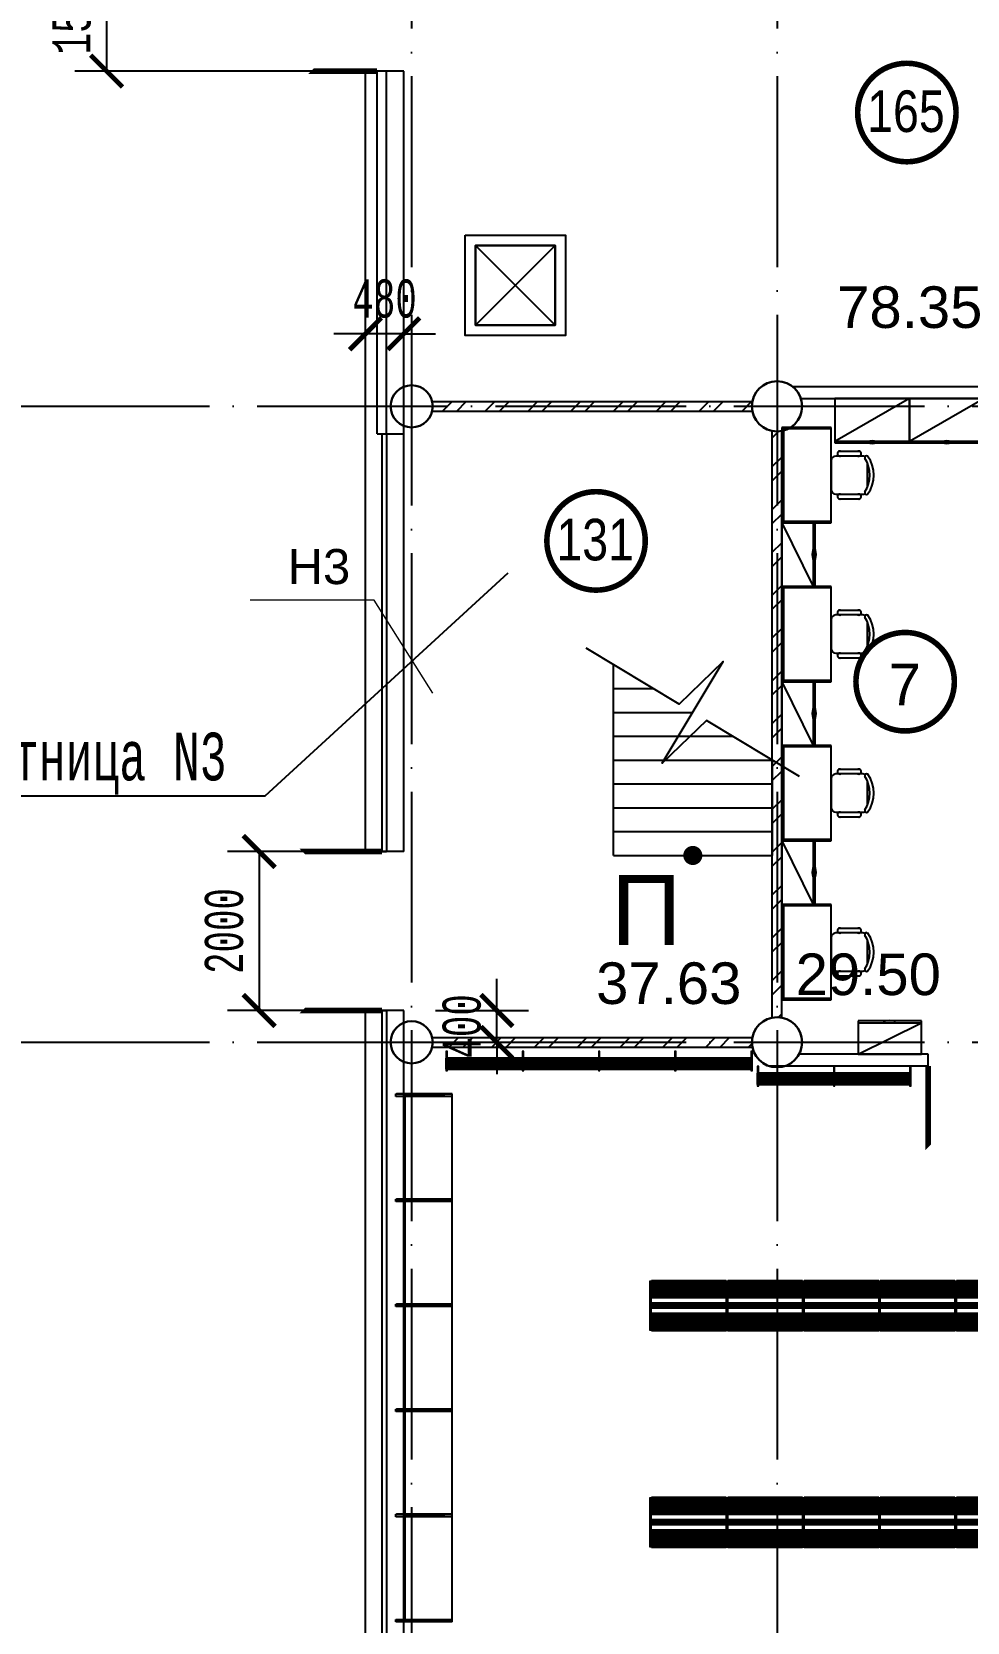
# Model space of a CAD drawing. Extents: x -4497 to 351150, y -50 to 322254.
# Drawn here: x 31987 to 43764, y 166792 to 186798 of the extents above; entities that cross this region are included whole.
import ezdxf
from ezdxf.enums import TextEntityAlignment as Align

# ---------------------------------------------------------------- set-up
doc = ezdxf.new("R2010")
doc.units = 0
doc.header["$LTSCALE"] = 100
doc.header["$PDMODE"] = 3
doc.linetypes.add('ACAD_ISO04W100', pattern=[30, 24, -3, 0, -3])
doc.layers.get('0').update_dxf_attribs({"linetype": 'CONTINUOUS'})
doc.layers.get('Defpoints').update_dxf_attribs({"linetype": 'CONTINUOUS'})
for name, color, linetype in [('axis', 40, 'CONTINUOUS'), ('brick', 12, 'CONTINUOUS'), ('COLON', 5, 'CONTINUOUS'), ('DOORS', 8, 'CONTINUOUS'), ('DRAW', 255, 'CONTINUOUS'), ('EEE', 7, 'CONTINUOUS'), ('fac', 170, 'CONTINUOUS'), ('furn', 54, 'CONTINUOUS'), ('furn2', 252, 'CONTINUOUS'), ('GKL', 5, 'CONTINUOUS'), ('Glass', 4, 'CONTINUOUS'), ('S', 2, 'CONTINUOUS'), ('SENDVICH', 2, 'CONTINUOUS'), ('TEXT', 2, 'CONTINUOUS'), ('WALL', 7, 'CONTINUOUS')]:
    doc.layers.add(name, color=color, linetype=linetype)
doc.layers.add('MONOLIT', color=7, linetype='CONTINUOUS', true_color=0x691639)
doc.layers.add('OBORUD', color=7, linetype='CONTINUOUS', true_color=0x83639d)
doc.layers.add('refr', color=150, linetype='CONTINUOUS', lineweight=15)
doc.styles.add('ARIEL-17.5', font='arial.ttf', dxfattribs={"height": 15})
doc.styles.add('GENERATED_STYLE_1', font='arial.ttf')
doc.styles.add('ST_1', font='monotxt.shx', dxfattribs={"width": 0.65, "height": 600})
doc.styles.add('ST_2', font='monotxt.shx', dxfattribs={"width": 0.65, "height": 480})
doc.dimstyles.new('STY_DIM1', dxfattribs={"dimscale": 200, "dimtxt": 2.25, "dimasz": 2, "dimexe": 2, "dimexo": 2, "dimgap": 1, "dimtad": 1, "dimdec": 0, "dimzin": 0, "dimdsep": 46, "dimtxsty": 'ST_2', "dimblk1": 'ARCHTICK', "dimblk2": 'ARCHTICK', "dimsah": 1, "dimcen": 3, "dimclrd": 174, "dimclre": 174, "dimclrt": 174, "dimadec": 0, "dimazin": 0, "dimtfac": 1, "dimtdec": 0, "dimtix": 1, "dimtmove": 2, "dimatfit": 3, "dimldrblk": 'ARCHTICK', "dimfxl": 1, "dimtolj": 1, "dimtzin": 0, "dimarcsym": 0})

# ---------------------------------------------------------------- blocks, each defined once
blk = doc.blocks.new('_ARCHTICK')
at = {"color": 0, "linetype": 'ByBlock', "const_width": 0.15}
blk.add_lwpolyline([(-0.5, -0.5), (0.5, 0.5)], dxfattribs=at)
blk = doc.blocks.new('*D496')
at = {"layer": 'Defpoints', "color": 0}
for p in [(36189, 187804), (32929, 186304), (36189, 186304)]:
    blk.add_point(p, dxfattribs=at)
at = {"layer": 'MONOLIT', "color": 174, "lineweight": -2}
for p, q in [((35789, 187804), (32529, 187804)), ((32929, 187804), (32929, 186304)), ((35789, 186304), (32529, 186304))]:
    blk.add_line(p, q, dxfattribs=at)
at = {"layer": 'MONOLIT', "color": 174, "lineweight": -2, "xscale": 400, "yscale": 400, "zscale": 400}
for p, rotation in [((32929, 187804), 90), ((32929, 186304), 270)]:
    blk.add_blockref('_ARCHTICK', p, dxfattribs=dict(at, rotation=rotation))
at = {"layer": 'MONOLIT', "color": 174, "insert": (32489, 187054), "char_height": 480, "attachment_point": 5, "rotation": 90, "style": 'ST_2'}
blk.add_mtext('\\A1;1500', dxfattribs=at)
blk = doc.blocks.new('*D498')
at = {"layer": 'Defpoints', "color": 0}
for p in [(36669, 176487), (34850, 174487), (36669, 174487)]:
    blk.add_point(p, dxfattribs=at)
at = {"layer": 'MONOLIT', "color": 174, "lineweight": -2}
for p, q in [((36269, 176487), (34450, 176487)), ((34850, 176487), (34850, 174487)), ((36269, 174487), (34450, 174487))]:
    blk.add_line(p, q, dxfattribs=at)
at = {"layer": 'MONOLIT', "color": 174, "lineweight": -2, "xscale": 400, "yscale": 400, "zscale": 400}
for p, rotation in [((34850, 176487), 90), ((34850, 174487), 270)]:
    blk.add_blockref('_ARCHTICK', p, dxfattribs=dict(at, rotation=rotation))
at = {"layer": 'MONOLIT', "color": 174, "insert": (34410, 175487), "char_height": 480, "attachment_point": 5, "rotation": 90, "style": 'ST_2'}
blk.add_mtext('\\A1;2000', dxfattribs=at)
blk = doc.blocks.new('*D499')
at = {"layer": 'Defpoints', "color": 0}
for p in [(36669, 174487), (37842, 174487), (36290, 174087)]:
    blk.add_point(p, dxfattribs=at)
at = {"layer": 'MONOLIT', "color": 174, "lineweight": -2}
for p, q in [((37842, 174487), (37842, 174887)), ((37069, 174487), (38242, 174487)), ((37842, 174087), (37842, 174487)), ((36690, 174087), (38242, 174087)), ((37842, 174087), (37842, 173687))]:
    blk.add_line(p, q, dxfattribs=at)
at = {"layer": 'MONOLIT', "color": 174, "lineweight": -2, "xscale": 400, "yscale": 400, "zscale": 400}
for p, rotation in [((37842, 174487), 270), ((37842, 174087), 90)]:
    blk.add_blockref('_ARCHTICK', p, dxfattribs=dict(at, rotation=rotation))
at = {"layer": 'MONOLIT', "color": 174, "insert": (37402, 174287), "char_height": 480, "attachment_point": 5, "rotation": 90, "style": 'ST_2'}
blk.add_mtext('\\A1;400', dxfattribs=at)
blk = doc.blocks.new('*D594')
at = {"layer": 'Defpoints', "color": 0}
for p in [(36189, 183000), (36189, 182895), (36669, 182895)]:
    blk.add_point(p, dxfattribs=at)
at = {"layer": 'MONOLIT', "color": 174, "lineweight": -2}
for p, q in [((36189, 183295), (36189, 183400)), ((36669, 183295), (36669, 183400)), ((36189, 183000), (35789, 183000)), ((36669, 183000), (36189, 183000)), ((36669, 183000), (37069, 183000))]:
    blk.add_line(p, q, dxfattribs=at)
at = {"layer": 'MONOLIT', "color": 174, "lineweight": -2, "xscale": 400, "yscale": 400, "zscale": 400}
blk.add_blockref('_ARCHTICK', (36189, 183000), dxfattribs=at)
at = {"layer": 'MONOLIT', "color": 174, "lineweight": -2, "xscale": 400, "yscale": 400, "zscale": 400, "rotation": 180}
blk.add_blockref('_ARCHTICK', (36669, 183000), dxfattribs=at)
at = {"layer": 'MONOLIT', "color": 174, "insert": (36429, 183440), "char_height": 480, "attachment_point": 5, "style": 'ST_2'}
blk.add_mtext('\\A1;480', dxfattribs=at)
blk = doc.blocks.new('Мультимедія 980х250')
at = {"layer": 'furn2', "color": 0, "lineweight": 0}
for p, q in [((250, 970), (0, 970)), ((0, 970), (0, 950)), ((20, 960), (0, 960)), ((0, 950), (250, 950)), ((20, 970), (20, 950)), ((20, 970), (160, 970)), ((20, 950), (160, 950)), ((20, 940), (160, 940)), ((20, 930), (160, 930)), ((20, 920), (160, 920)), ((20, 910), (160, 910)), ((20, 900), (160, 900)), ((20, 890), (160, 890)), ((20, 880), (160, 880)), ((20, 870), (160, 870)), ((20, 860), (160, 860)), ((20, 850), (160, 850)), ((20, 840), (160, 840)), ((20, 830), (160, 830)), ((20, 820), (160, 820)), ((20, 810), (160, 810)), ((30, 960), (30, 0)), ((40, 960), (40, 0)), ((60, 960), (60, 0)), ((70, 960), (70, 0)), ((80, 960), (80, 0)), ((90, 960), (90, 0)), ((100, 960), (100, 0)), ((110, 960), (110, 0)), ((120, 960), (120, 0)), ((130, 960), (130, 0)), ((150, 960), (150, 0)), ((230, 960), (250, 960)), ((250, 950), (250, 970)), ((20, 800), (160, 800)), ((20, 790), (160, 790)), ((20, 780), (160, 780)), ((20, 770), (160, 770)), ((20, 760), (160, 760)), ((20, 750), (160, 750)), ((20, 740), (160, 740)), ((20, 730), (160, 730)), ((20, 720), (160, 720)), ((20, 710), (160, 710)), ((20, 700), (160, 700)), ((20, 690), (160, 690)), ((20, 680), (160, 680)), ((20, 670), (160, 670)), ((20, 660), (160, 660)), ((20, 650), (160, 650)), ((20, 640), (160, 640)), ((20, 630), (160, 630)), ((20, 620), (160, 620)), ((20, 610), (160, 610)), ((20, 600), (160, 600)), ((20, 590), (160, 590)), ((20, 580), (160, 580)), ((20, 570), (160, 570)), ((20, 560), (160, 560)), ((20, 550), (160, 550)), ((20, 540), (160, 540)), ((20, 530), (160, 530)), ((20, 520), (160, 520)), ((20, 510), (160, 510)), ((20, 500), (160, 500)), ((20, 490), (160, 490)), ((20, 480), (160, 480)), ((20, 470), (160, 470)), ((20, 460), (160, 460)), ((20, 450), (160, 450)), ((20, 440), (160, 440)), ((20, 430), (160, 430)), ((20, 420), (160, 420)), ((20, 410), (160, 410)), ((20, 400), (160, 400)), ((20, 390), (160, 390)), ((20, 380), (160, 380)), ((20, 370), (160, 370)), ((20, 360), (160, 360)), ((20, 350), (160, 350)), ((20, 340), (160, 340)), ((20, 330), (160, 330)), ((20, 320), (160, 320)), ((20, 310), (160, 310)), ((20, 300), (160, 300)), ((20, 290), (160, 290)), ((20, 280), (160, 280)), ((20, 270), (160, 270)), ((20, 260), (160, 260)), ((20, 250), (160, 250)), ((20, 240), (160, 240)), ((20, 230), (160, 230)), ((20, 220), (160, 220)), ((20, 210), (160, 210)), ((250, 10), (0, 10)), ((0, 10), (0, -10)), ((0, 0), (20, 0)), ((20, 200), (160, 200)), ((20, 190), (160, 190)), ((20, 180), (160, 180)), ((20, 170), (160, 170)), ((20, 160), (160, 160)), ((20, 150), (160, 150)), ((20, 140), (160, 140)), ((20, 130), (160, 130)), ((20, 120), (160, 120)), ((20, 110), (160, 110)), ((20, 100), (160, 100)), ((20, 90), (160, 90)), ((20, 80), (160, 80)), ((20, 70), (160, 70)), ((20, 60), (160, 60)), ((20, 50), (160, 50)), ((20, 40), (160, 40)), ((20, 30), (160, 30)), ((20, 20), (160, 20)), ((20, 10), (20, -10)), ((20, 10), (160, 10)), ((230, 0), (250, 0)), ((250, -10), (250, 10)), ((0, -10), (250, -10))]:
    blk.add_line(p, q, dxfattribs=at)
at = {"layer": 'furn2', "color": 0, "lineweight": 30}
for p, q in [((20, 960), (20, 0)), ((20, 960), (160, 960)), ((50, 960), (50, 0)), ((140, 960), (140, 0)), ((160, 960), (160, 0)), ((20, 0), (160, 0))]:
    blk.add_line(p, q, dxfattribs=at)
blk = doc.blocks.new('Колумб 01 1330х610')
at = {"layer": 'furn2', "color": 7}
for p, q in [((0, -710), (0, 0)), ((0, 0), (30, 0)), ((30, 0), (30, -710)), ((1322, -710), (1322, 0)), ((1322, 0), (1352, 0)), ((1352, 0), (1352, -710)), ((15, -100), (15, -610)), ((15, -120), (1345, -120)), ((1337, -100), (1337, -610)), ((1352, -710), (1352, -10)), ((0, -710), (1352, -710))]:
    blk.add_line(p, q, dxfattribs=at)
at = {"layer": 'furn2', "color": 0, "lineweight": 0}
blk.add_line((1352, -100), (0, -100), dxfattribs=at)
at = {"layer": 'furn2', "color": 7}
blk.add_lwpolyline([(0, -100), (15, -610), (30, -100), (1322, -100), (1337, -610), (1352, -100)], dxfattribs=at)
blk = doc.blocks.new('Мультимедія 980х625')
at = {"layer": 'furn2', "color": 0, "lineweight": 0}
for p, q in [((0, 980), (625, 980)), ((0, 960), (0, 980)), ((0, 970), (20, 970)), ((0, 960), (85, 960)), ((0, 950), (85, 950)), ((0, 940), (85, 940)), ((0, 930), (85, 930)), ((0, 920), (85, 920)), ((0, 910), (85, 910)), ((0, 900), (85, 900)), ((0, 890), (85, 890)), ((0, 880), (85, 880)), ((0, 870), (85, 870)), ((0, 860), (85, 860)), ((0, 850), (85, 850)), ((0, 840), (85, 840)), ((0, 830), (85, 830)), ((0, 820), (85, 820)), ((0, 810), (85, 810)), ((5, 960), (5, 20)), ((15, 960), (15, 20)), ((35, 960), (35, 20)), ((45, 960), (45, 20)), ((55, 960), (55, 20)), ((55, 960), (140, 960)), ((55, 950), (140, 950)), ((55, 940), (140, 940)), ((55, 930), (140, 930)), ((55, 920), (140, 920)), ((55, 910), (140, 910)), ((55, 900), (140, 900)), ((55, 890), (140, 890)), ((55, 880), (140, 880)), ((55, 870), (140, 870)), ((55, 860), (140, 860)), ((55, 850), (140, 850)), ((55, 840), (140, 840)), ((55, 830), (140, 830)), ((55, 820), (140, 820)), ((55, 810), (140, 810)), ((60, 960), (60, 20)), ((65, 960), (65, 20)), ((70, 960), (70, 20)), ((75, 960), (75, 20)), ((90, 960), (90, 20)), ((100, 960), (100, 20)), ((110, 960), (110, 20)), ((110, 960), (195, 960)), ((110, 950), (195, 950)), ((110, 940), (195, 940)), ((110, 930), (195, 930)), ((110, 920), (195, 920)), ((110, 910), (195, 910)), ((110, 900), (195, 900)), ((110, 890), (195, 890)), ((110, 880), (195, 880)), ((110, 870), (195, 870)), ((110, 860), (195, 860)), ((110, 850), (195, 850)), ((110, 840), (195, 840)), ((110, 830), (195, 830)), ((110, 820), (195, 820)), ((110, 810), (195, 810)), ((115, 960), (115, 20)), ((120, 960), (120, 20)), ((125, 960), (125, 20)), ((130, 960), (130, 20)), ((145, 960), (145, 20)), ((155, 960), (155, 20)), ((165, 960), (165, 20)), ((165, 960), (212.5, 960)), ((165, 950), (212.5, 950)), ((165, 940), (212.5, 940)), ((165, 930), (212.5, 930)), ((165, 920), (212.5, 920)), ((165, 910), (212.5, 910)), ((165, 900), (212.5, 900)), ((165, 890), (212.5, 890)), ((165, 880), (212.5, 880)), ((165, 870), (212.5, 870)), ((165, 860), (212.5, 860)), ((165, 850), (212.5, 850)), ((165, 840), (212.5, 840)), ((165, 830), (212.5, 830)), ((165, 820), (212.5, 820)), ((165, 810), (212.5, 810)), ((170, 960), (170, 20)), ((175, 960), (175, 20)), ((180, 960), (180, 20)), ((185, 960), (185, 20)), ((200, 960), (200, 20)), ((210, 960), (210, 20)), ((625, 960), (412.5, 960)), ((460, 960), (412.5, 960)), ((460, 950), (412.5, 950)), ((460, 940), (412.5, 940)), ((460, 930), (412.5, 930)), ((460, 920), (412.5, 920)), ((460, 910), (412.5, 910)), ((460, 900), (412.5, 900)), ((460, 890), (412.5, 890)), ((460, 880), (412.5, 880)), ((460, 870), (412.5, 870)), ((460, 860), (412.5, 860)), ((460, 850), (412.5, 850)), ((460, 840), (412.5, 840)), ((460, 830), (412.5, 830)), ((460, 820), (412.5, 820)), ((460, 810), (412.5, 810)), ((415, 960), (415, 20)), ((425, 960), (425, 20)), ((515, 960), (430, 960)), ((515, 950), (430, 950)), ((515, 940), (430, 940)), ((515, 930), (430, 930)), ((515, 920), (430, 920)), ((515, 910), (430, 910)), ((515, 900), (430, 900)), ((515, 890), (430, 890)), ((515, 880), (430, 880)), ((515, 870), (430, 870)), ((515, 860), (430, 860)), ((515, 850), (430, 850)), ((515, 840), (430, 840)), ((515, 830), (430, 830)), ((515, 820), (430, 820)), ((515, 810), (430, 810)), ((440, 960), (440, 20)), ((445, 960), (445, 20)), ((450, 960), (450, 20)), ((455, 960), (455, 20)), ((460, 960), (460, 20)), ((470, 960), (470, 20)), ((480, 960), (480, 20)), ((570, 960), (485, 960)), ((570, 950), (485, 950)), ((570, 940), (485, 940)), ((570, 930), (485, 930)), ((570, 920), (485, 920)), ((570, 910), (485, 910)), ((570, 900), (485, 900)), ((570, 890), (485, 890)), ((570, 880), (485, 880)), ((570, 870), (485, 870)), ((570, 860), (485, 860)), ((570, 850), (485, 850)), ((570, 840), (485, 840)), ((570, 830), (485, 830)), ((570, 820), (485, 820)), ((570, 810), (485, 810)), ((495, 960), (495, 20)), ((500, 960), (500, 20)), ((505, 960), (505, 20)), ((510, 960), (510, 20)), ((515, 960), (515, 20)), ((525, 960), (525, 20)), ((535, 960), (535, 20)), ((625, 960), (540, 960)), ((625, 950), (540, 950)), ((625, 940), (540, 940)), ((625, 930), (540, 930)), ((625, 920), (540, 920)), ((625, 910), (540, 910)), ((625, 900), (540, 900)), ((625, 890), (540, 890)), ((625, 880), (540, 880)), ((625, 870), (540, 870)), ((625, 860), (540, 860)), ((625, 850), (540, 850)), ((625, 840), (540, 840)), ((625, 830), (540, 830)), ((625, 820), (540, 820)), ((625, 810), (540, 810)), ((550, 960), (550, 20)), ((555, 960), (555, 20)), ((560, 960), (560, 20)), ((565, 960), (565, 20)), ((570, 960), (570, 20)), ((580, 960), (580, 20)), ((590, 960), (590, 20)), ((605, 970), (625, 970)), ((610, 960), (610, 20)), ((620, 960), (620, 20)), ((625, 980), (625, 960)), ((0, 800), (85, 800)), ((0, 790), (85, 790)), ((0, 780), (85, 780)), ((0, 770), (85, 770)), ((0, 760), (85, 760)), ((0, 750), (85, 750)), ((0, 740), (85, 740)), ((0, 730), (85, 730)), ((0, 720), (85, 720)), ((0, 710), (85, 710)), ((0, 700), (85, 700)), ((0, 690), (85, 690)), ((0, 680), (85, 680)), ((0, 670), (85, 670)), ((0, 660), (85, 660)), ((0, 650), (85, 650)), ((0, 640), (85, 640)), ((0, 630), (85, 630)), ((0, 620), (85, 620)), ((0, 610), (85, 610)), ((55, 800), (140, 800)), ((55, 790), (140, 790)), ((55, 780), (140, 780)), ((55, 770), (140, 770)), ((55, 760), (140, 760)), ((55, 750), (140, 750)), ((55, 740), (140, 740)), ((55, 730), (140, 730)), ((55, 720), (140, 720)), ((55, 710), (140, 710)), ((55, 700), (140, 700)), ((55, 690), (140, 690)), ((55, 680), (140, 680)), ((55, 670), (140, 670)), ((55, 660), (140, 660)), ((55, 650), (140, 650)), ((55, 640), (140, 640)), ((55, 630), (140, 630)), ((55, 620), (140, 620)), ((55, 610), (140, 610)), ((110, 800), (195, 800)), ((110, 790), (195, 790)), ((110, 780), (195, 780)), ((110, 770), (195, 770)), ((110, 760), (195, 760)), ((110, 750), (195, 750)), ((110, 740), (195, 740)), ((110, 730), (195, 730)), ((110, 720), (195, 720)), ((110, 710), (195, 710)), ((110, 700), (195, 700)), ((110, 690), (195, 690)), ((110, 680), (195, 680)), ((110, 670), (195, 670)), ((110, 660), (195, 660)), ((110, 650), (195, 650)), ((110, 640), (195, 640)), ((110, 630), (195, 630)), ((110, 620), (195, 620)), ((110, 610), (195, 610)), ((165, 800), (212.5, 800)), ((165, 790), (212.5, 790)), ((165, 780), (212.5, 780)), ((165, 770), (212.5, 770)), ((165, 760), (212.5, 760)), ((165, 750), (212.5, 750)), ((165, 740), (212.5, 740)), ((165, 730), (212.5, 730)), ((165, 720), (212.5, 720)), ((165, 710), (212.5, 710)), ((165, 700), (212.5, 700)), ((165, 690), (212.5, 690)), ((165, 680), (212.5, 680)), ((165, 670), (212.5, 670)), ((165, 660), (212.5, 660)), ((165, 650), (212.5, 650)), ((165, 640), (212.5, 640)), ((165, 630), (212.5, 630)), ((165, 620), (212.5, 620)), ((165, 610), (212.5, 610)), ((460, 800), (412.5, 800)), ((460, 790), (412.5, 790)), ((460, 780), (412.5, 780)), ((460, 770), (412.5, 770)), ((460, 760), (412.5, 760)), ((460, 750), (412.5, 750)), ((460, 740), (412.5, 740)), ((460, 730), (412.5, 730)), ((460, 720), (412.5, 720)), ((460, 710), (412.5, 710)), ((460, 700), (412.5, 700)), ((460, 690), (412.5, 690)), ((460, 680), (412.5, 680)), ((460, 670), (412.5, 670)), ((460, 660), (412.5, 660)), ((460, 650), (412.5, 650)), ((460, 640), (412.5, 640)), ((460, 630), (412.5, 630)), ((460, 620), (412.5, 620)), ((460, 610), (412.5, 610)), ((515, 800), (430, 800)), ((515, 790), (430, 790)), ((515, 780), (430, 780)), ((515, 770), (430, 770)), ((515, 760), (430, 760)), ((515, 750), (430, 750)), ((515, 740), (430, 740)), ((515, 730), (430, 730)), ((515, 720), (430, 720)), ((515, 710), (430, 710)), ((515, 700), (430, 700)), ((515, 690), (430, 690)), ((515, 680), (430, 680)), ((515, 670), (430, 670)), ((515, 660), (430, 660)), ((515, 650), (430, 650)), ((515, 640), (430, 640)), ((515, 630), (430, 630)), ((515, 620), (430, 620)), ((515, 610), (430, 610)), ((570, 800), (485, 800)), ((570, 790), (485, 790)), ((570, 780), (485, 780)), ((570, 770), (485, 770)), ((570, 760), (485, 760)), ((570, 750), (485, 750)), ((570, 740), (485, 740)), ((570, 730), (485, 730)), ((570, 720), (485, 720)), ((570, 710), (485, 710)), ((570, 700), (485, 700)), ((570, 690), (485, 690)), ((570, 680), (485, 680)), ((570, 670), (485, 670)), ((570, 660), (485, 660)), ((570, 650), (485, 650)), ((570, 640), (485, 640)), ((570, 630), (485, 630)), ((570, 620), (485, 620)), ((570, 610), (485, 610)), ((625, 800), (540, 800)), ((625, 790), (540, 790)), ((625, 780), (540, 780)), ((625, 770), (540, 770)), ((625, 760), (540, 760)), ((625, 750), (540, 750)), ((625, 740), (540, 740)), ((625, 730), (540, 730)), ((625, 720), (540, 720)), ((625, 710), (540, 710)), ((625, 700), (540, 700)), ((625, 690), (540, 690)), ((625, 680), (540, 680)), ((625, 670), (540, 670)), ((625, 660), (540, 660)), ((625, 650), (540, 650)), ((625, 640), (540, 640)), ((625, 630), (540, 630)), ((625, 620), (540, 620)), ((625, 610), (540, 610)), ((0, 600), (85, 600)), ((0, 590), (85, 590)), ((0, 580), (85, 580)), ((0, 570), (85, 570)), ((0, 560), (85, 560)), ((0, 550), (85, 550)), ((0, 540), (85, 540)), ((0, 530), (85, 530)), ((0, 520), (85, 520)), ((0, 510), (85, 510)), ((0, 500), (85, 500)), ((0, 490), (85, 490)), ((0, 480), (85, 480)), ((0, 470), (85, 470)), ((0, 460), (85, 460)), ((0, 450), (85, 450)), ((0, 440), (85, 440)), ((0, 430), (85, 430)), ((0, 420), (85, 420)), ((0, 410), (85, 410)), ((55, 600), (140, 600)), ((55, 590), (140, 590)), ((55, 580), (140, 580)), ((55, 570), (140, 570)), ((55, 560), (140, 560)), ((55, 550), (140, 550)), ((55, 540), (140, 540)), ((55, 530), (140, 530)), ((55, 520), (140, 520)), ((55, 510), (140, 510)), ((55, 500), (140, 500)), ((55, 490), (140, 490)), ((55, 480), (140, 480)), ((55, 470), (140, 470)), ((55, 460), (140, 460)), ((55, 450), (140, 450)), ((55, 440), (140, 440)), ((55, 430), (140, 430)), ((55, 420), (140, 420)), ((55, 410), (140, 410)), ((110, 600), (195, 600)), ((110, 590), (195, 590)), ((110, 580), (195, 580)), ((110, 570), (195, 570)), ((110, 560), (195, 560)), ((110, 550), (195, 550)), ((110, 540), (195, 540)), ((110, 530), (195, 530)), ((110, 520), (195, 520)), ((110, 510), (195, 510)), ((110, 500), (195, 500)), ((110, 490), (195, 490)), ((110, 480), (195, 480)), ((110, 470), (195, 470)), ((110, 460), (195, 460)), ((110, 450), (195, 450)), ((110, 440), (195, 440)), ((110, 430), (195, 430)), ((110, 420), (195, 420)), ((110, 410), (195, 410)), ((165, 600), (212.5, 600)), ((165, 590), (212.5, 590)), ((165, 580), (212.5, 580)), ((165, 570), (212.5, 570)), ((165, 560), (212.5, 560)), ((165, 550), (212.5, 550)), ((165, 540), (212.5, 540)), ((165, 530), (212.5, 530)), ((165, 520), (212.5, 520)), ((165, 510), (212.5, 510)), ((165, 500), (212.5, 500)), ((165, 490), (212.5, 490)), ((165, 480), (212.5, 480)), ((165, 470), (212.5, 470)), ((165, 460), (212.5, 460)), ((165, 450), (212.5, 450)), ((165, 440), (212.5, 440)), ((165, 430), (212.5, 430)), ((165, 420), (212.5, 420)), ((165, 410), (212.5, 410)), ((460, 600), (412.5, 600)), ((460, 590), (412.5, 590)), ((460, 580), (412.5, 580)), ((460, 570), (412.5, 570)), ((460, 560), (412.5, 560)), ((460, 550), (412.5, 550)), ((460, 540), (412.5, 540)), ((460, 530), (412.5, 530)), ((460, 520), (412.5, 520)), ((460, 510), (412.5, 510)), ((460, 500), (412.5, 500)), ((460, 490), (412.5, 490)), ((460, 480), (412.5, 480)), ((460, 470), (412.5, 470)), ((460, 460), (412.5, 460)), ((460, 450), (412.5, 450)), ((460, 440), (412.5, 440)), ((460, 430), (412.5, 430)), ((460, 420), (412.5, 420)), ((460, 410), (412.5, 410)), ((515, 600), (430, 600)), ((515, 590), (430, 590)), ((515, 580), (430, 580)), ((515, 570), (430, 570)), ((515, 560), (430, 560)), ((515, 550), (430, 550)), ((515, 540), (430, 540)), ((515, 530), (430, 530)), ((515, 520), (430, 520)), ((515, 510), (430, 510)), ((515, 500), (430, 500)), ((515, 490), (430, 490)), ((515, 480), (430, 480)), ((515, 470), (430, 470)), ((515, 460), (430, 460)), ((515, 450), (430, 450)), ((515, 440), (430, 440)), ((515, 430), (430, 430)), ((515, 420), (430, 420)), ((515, 410), (430, 410)), ((570, 600), (485, 600)), ((570, 590), (485, 590)), ((570, 580), (485, 580)), ((570, 570), (485, 570)), ((570, 560), (485, 560)), ((570, 550), (485, 550)), ((570, 540), (485, 540)), ((570, 530), (485, 530)), ((570, 520), (485, 520)), ((570, 510), (485, 510)), ((570, 500), (485, 500)), ((570, 490), (485, 490)), ((570, 480), (485, 480)), ((570, 470), (485, 470)), ((570, 460), (485, 460)), ((570, 450), (485, 450)), ((570, 440), (485, 440)), ((570, 430), (485, 430)), ((570, 420), (485, 420)), ((570, 410), (485, 410)), ((625, 600), (540, 600)), ((625, 590), (540, 590)), ((625, 580), (540, 580)), ((625, 570), (540, 570)), ((625, 560), (540, 560)), ((625, 550), (540, 550)), ((625, 540), (540, 540)), ((625, 530), (540, 530)), ((625, 520), (540, 520)), ((625, 510), (540, 510)), ((625, 500), (540, 500)), ((625, 490), (540, 490)), ((625, 480), (540, 480)), ((625, 470), (540, 470)), ((625, 460), (540, 460)), ((625, 450), (540, 450)), ((625, 440), (540, 440)), ((625, 430), (540, 430)), ((625, 420), (540, 420)), ((625, 410), (540, 410)), ((0, 400), (85, 400)), ((0, 390), (85, 390)), ((0, 380), (85, 380)), ((0, 370), (85, 370)), ((0, 360), (85, 360)), ((0, 350), (85, 350)), ((0, 340), (85, 340)), ((0, 330), (85, 330)), ((0, 320), (85, 320)), ((0, 310), (85, 310)), ((0, 300), (85, 300)), ((0, 290), (85, 290)), ((0, 280), (85, 280)), ((0, 270), (85, 270)), ((0, 260), (85, 260)), ((0, 250), (85, 250)), ((0, 240), (85, 240)), ((0, 230), (85, 230)), ((0, 220), (85, 220)), ((0, 210), (85, 210)), ((55, 400), (140, 400)), ((55, 390), (140, 390)), ((55, 380), (140, 380)), ((55, 370), (140, 370)), ((55, 360), (140, 360)), ((55, 350), (140, 350)), ((55, 340), (140, 340)), ((55, 330), (140, 330)), ((55, 320), (140, 320)), ((55, 310), (140, 310)), ((55, 300), (140, 300)), ((55, 290), (140, 290)), ((55, 280), (140, 280)), ((55, 270), (140, 270)), ((55, 260), (140, 260)), ((55, 250), (140, 250)), ((55, 240), (140, 240)), ((55, 230), (140, 230)), ((55, 220), (140, 220)), ((55, 210), (140, 210)), ((110, 400), (195, 400)), ((110, 390), (195, 390)), ((110, 380), (195, 380)), ((110, 370), (195, 370)), ((110, 360), (195, 360)), ((110, 350), (195, 350)), ((110, 340), (195, 340)), ((110, 330), (195, 330)), ((110, 320), (195, 320)), ((110, 310), (195, 310)), ((110, 300), (195, 300)), ((110, 290), (195, 290)), ((110, 280), (195, 280)), ((110, 270), (195, 270)), ((110, 260), (195, 260)), ((110, 250), (195, 250)), ((110, 240), (195, 240)), ((110, 230), (195, 230)), ((110, 220), (195, 220)), ((110, 210), (195, 210)), ((165, 400), (212.5, 400)), ((165, 390), (212.5, 390)), ((165, 380), (212.5, 380)), ((165, 370), (212.5, 370)), ((165, 360), (212.5, 360)), ((165, 350), (212.5, 350)), ((165, 340), (212.5, 340)), ((165, 330), (212.5, 330)), ((165, 320), (212.5, 320)), ((165, 310), (212.5, 310)), ((165, 300), (212.5, 300)), ((165, 290), (212.5, 290)), ((165, 280), (212.5, 280)), ((165, 270), (212.5, 270)), ((165, 260), (212.5, 260)), ((165, 250), (212.5, 250)), ((165, 240), (212.5, 240)), ((165, 230), (212.5, 230)), ((165, 220), (212.5, 220)), ((165, 210), (212.5, 210)), ((460, 400), (412.5, 400)), ((460, 390), (412.5, 390)), ((460, 380), (412.5, 380)), ((460, 370), (412.5, 370)), ((460, 360), (412.5, 360)), ((460, 350), (412.5, 350)), ((460, 340), (412.5, 340)), ((460, 330), (412.5, 330)), ((460, 320), (412.5, 320)), ((460, 310), (412.5, 310)), ((460, 300), (412.5, 300)), ((460, 290), (412.5, 290)), ((460, 280), (412.5, 280)), ((460, 270), (412.5, 270)), ((460, 260), (412.5, 260)), ((460, 250), (412.5, 250)), ((460, 240), (412.5, 240)), ((460, 230), (412.5, 230)), ((460, 220), (412.5, 220)), ((460, 210), (412.5, 210)), ((515, 400), (430, 400)), ((515, 390), (430, 390)), ((515, 380), (430, 380)), ((515, 370), (430, 370)), ((515, 360), (430, 360)), ((515, 350), (430, 350)), ((515, 340), (430, 340)), ((515, 330), (430, 330)), ((515, 320), (430, 320)), ((515, 310), (430, 310)), ((515, 300), (430, 300)), ((515, 290), (430, 290)), ((515, 280), (430, 280)), ((515, 270), (430, 270)), ((515, 260), (430, 260)), ((515, 250), (430, 250)), ((515, 240), (430, 240)), ((515, 230), (430, 230)), ((515, 220), (430, 220)), ((515, 210), (430, 210)), ((570, 400), (485, 400)), ((570, 390), (485, 390)), ((570, 380), (485, 380)), ((570, 370), (485, 370)), ((570, 360), (485, 360)), ((570, 350), (485, 350)), ((570, 340), (485, 340)), ((570, 330), (485, 330)), ((570, 320), (485, 320)), ((570, 310), (485, 310)), ((570, 300), (485, 300)), ((570, 290), (485, 290)), ((570, 280), (485, 280)), ((570, 270), (485, 270)), ((570, 260), (485, 260)), ((570, 250), (485, 250)), ((570, 240), (485, 240)), ((570, 230), (485, 230)), ((570, 220), (485, 220)), ((570, 210), (485, 210)), ((625, 400), (540, 400)), ((625, 390), (540, 390)), ((625, 380), (540, 380)), ((625, 370), (540, 370)), ((625, 360), (540, 360)), ((625, 350), (540, 350)), ((625, 340), (540, 340)), ((625, 330), (540, 330)), ((625, 320), (540, 320)), ((625, 310), (540, 310)), ((625, 300), (540, 300)), ((625, 290), (540, 290)), ((625, 280), (540, 280)), ((625, 270), (540, 270)), ((625, 260), (540, 260)), ((625, 250), (540, 250)), ((625, 240), (540, 240)), ((625, 230), (540, 230)), ((625, 220), (540, 220)), ((625, 210), (540, 210)), ((0, 200), (85, 200)), ((0, 190), (85, 190)), ((0, 180), (85, 180)), ((0, 170), (85, 170)), ((0, 160), (85, 160)), ((0, 150), (85, 150)), ((0, 140), (85, 140)), ((0, 130), (85, 130)), ((0, 120), (85, 120)), ((0, 110), (85, 110)), ((0, 100), (85, 100)), ((0, 90), (85, 90)), ((0, 80), (85, 80)), ((0, 70), (85, 70)), ((0, 60), (85, 60)), ((0, 50), (85, 50)), ((0, 40), (85, 40)), ((0, 30), (85, 30)), ((0, 20), (0, 0)), ((0, 10), (20, 10)), ((55, 200), (140, 200)), ((55, 190), (140, 190)), ((55, 180), (140, 180)), ((55, 170), (140, 170)), ((55, 160), (140, 160)), ((55, 150), (140, 150)), ((55, 140), (140, 140)), ((55, 130), (140, 130)), ((55, 120), (140, 120)), ((55, 110), (140, 110)), ((55, 100), (140, 100)), ((55, 90), (140, 90)), ((55, 80), (140, 80)), ((55, 70), (140, 70)), ((55, 60), (140, 60)), ((55, 50), (140, 50)), ((55, 40), (140, 40)), ((55, 30), (140, 30)), ((110, 200), (195, 200)), ((110, 190), (195, 190)), ((110, 180), (195, 180)), ((110, 170), (195, 170)), ((110, 160), (195, 160)), ((110, 150), (195, 150)), ((110, 140), (195, 140)), ((110, 130), (195, 130)), ((110, 120), (195, 120)), ((110, 110), (195, 110)), ((110, 100), (195, 100)), ((110, 90), (195, 90)), ((110, 80), (195, 80)), ((110, 70), (195, 70)), ((110, 60), (195, 60)), ((110, 50), (195, 50)), ((110, 40), (195, 40)), ((110, 30), (195, 30)), ((165, 200), (212.5, 200)), ((165, 190), (212.5, 190)), ((165, 180), (212.5, 180)), ((165, 170), (212.5, 170)), ((165, 160), (212.5, 160)), ((165, 150), (212.5, 150)), ((165, 140), (212.5, 140)), ((165, 130), (212.5, 130)), ((165, 120), (212.5, 120)), ((165, 110), (212.5, 110)), ((165, 100), (212.5, 100)), ((165, 90), (212.5, 90)), ((165, 80), (212.5, 80)), ((165, 70), (212.5, 70)), ((165, 60), (212.5, 60)), ((165, 50), (212.5, 50)), ((165, 40), (212.5, 40)), ((165, 30), (212.5, 30)), ((460, 200), (412.5, 200)), ((460, 190), (412.5, 190)), ((460, 180), (412.5, 180)), ((460, 170), (412.5, 170)), ((460, 160), (412.5, 160)), ((460, 150), (412.5, 150)), ((460, 140), (412.5, 140)), ((460, 130), (412.5, 130)), ((460, 120), (412.5, 120)), ((460, 110), (412.5, 110)), ((460, 100), (412.5, 100)), ((460, 90), (412.5, 90)), ((460, 80), (412.5, 80)), ((460, 70), (412.5, 70)), ((460, 60), (412.5, 60)), ((460, 50), (412.5, 50)), ((460, 40), (412.5, 40)), ((460, 30), (412.5, 30)), ((412.5, 20), (625, 20)), ((515, 200), (430, 200)), ((515, 190), (430, 190)), ((515, 180), (430, 180)), ((515, 170), (430, 170)), ((515, 160), (430, 160)), ((515, 150), (430, 150)), ((515, 140), (430, 140)), ((515, 130), (430, 130)), ((515, 120), (430, 120)), ((515, 110), (430, 110)), ((515, 100), (430, 100)), ((515, 90), (430, 90)), ((515, 80), (430, 80)), ((515, 70), (430, 70)), ((515, 60), (430, 60)), ((515, 50), (430, 50)), ((515, 40), (430, 40)), ((515, 30), (430, 30)), ((570, 200), (485, 200)), ((570, 190), (485, 190)), ((570, 180), (485, 180)), ((570, 170), (485, 170)), ((570, 160), (485, 160)), ((570, 150), (485, 150)), ((570, 140), (485, 140)), ((570, 130), (485, 130)), ((570, 120), (485, 120)), ((570, 110), (485, 110)), ((570, 100), (485, 100)), ((570, 90), (485, 90)), ((570, 80), (485, 80)), ((570, 70), (485, 70)), ((570, 60), (485, 60)), ((570, 50), (485, 50)), ((570, 40), (485, 40)), ((570, 30), (485, 30)), ((625, 200), (540, 200)), ((625, 190), (540, 190)), ((625, 180), (540, 180)), ((625, 170), (540, 170)), ((625, 160), (540, 160)), ((625, 150), (540, 150)), ((625, 140), (540, 140)), ((625, 130), (540, 130)), ((625, 120), (540, 120)), ((625, 110), (540, 110)), ((625, 100), (540, 100)), ((625, 90), (540, 90)), ((625, 80), (540, 80)), ((625, 70), (540, 70)), ((625, 60), (540, 60)), ((625, 50), (540, 50)), ((625, 40), (540, 40)), ((625, 30), (540, 30)), ((605, 10), (625, 10)), ((625, 20), (625, 0)), ((625, 0), (0, 0))]:
    blk.add_line(p, q, dxfattribs=at)
at = {"layer": 'furn2', "color": 0, "lineweight": 30}
for p, q in [((212.5, 960), (0, 960)), ((0, 960), (0, 20)), ((25, 960), (25, 20)), ((55, 960), (55, 20)), ((80, 960), (80, 20)), ((85, 960), (85, 20)), ((110, 960), (110, 20)), ((135, 960), (135, 20)), ((140, 960), (140, 20)), ((165, 960), (165, 20)), ((190, 960), (190, 20)), ((195, 960), (195, 20)), ((212.5, 10), (212.5, 970)), ((212.5, 970), (412.5, 970)), ((282.5, 10), (282.5, 970)), ((312.5, 10), (312.5, 970)), ((342.5, 10), (342.5, 970)), ((412.5, 10), (412.5, 970)), ((412.5, 960), (625, 960)), ((430, 960), (430, 20)), ((435, 960), (435, 20)), ((460, 960), (460, 20)), ((485, 960), (485, 20)), ((490, 960), (490, 20)), ((515, 960), (515, 20)), ((540, 960), (540, 20)), ((545, 960), (545, 20)), ((570, 960), (570, 20)), ((600, 960), (600, 20)), ((625, 960), (625, 20)), ((0, 20), (212.5, 20)), ((212.5, 10), (412.5, 10)), ((625, 20), (412.5, 20))]:
    blk.add_line(p, q, dxfattribs=at)
blk = doc.blocks.new('1200х600')
at = {"layer": 'furn'}
for p, q in [((0, 0), (1200, 0)), ((0, -620), (0, 0)), ((20, -620), (20, 0)), ((1180, 0), (1180, -620)), ((1200, 0), (1200, -620)), ((1200, -600), (0, -600)), ((1200, -620), (0, -620))]:
    blk.add_line(p, q, dxfattribs=at)
blk = doc.blocks.new('CHAIR7')
for p, q in [((20, 12), (3, 12)), ((5.1, 15), (17.9, 15)), ((0, 9), (0, -9)), ((23, -7.4), (23, 7.4)), ((3, -12), (20, -12)), ((5.1, -15), (17.9, -15))]:
    blk.add_line(p, q)
for centre, radius, start, end in [((3, 9), 3, 90, 180), ((5.6, 13.5), 1.56, 73.7398, 286.2602), ((17.4, 13.5), 1.56, 253.7398, 106.2602), ((20, 9), 3, 62.4156, 90), ((22.3, 11.1), 1.1, 53.3099, 212.0274), ((4.8, 0), 19.6, 327.5758, 32.4242), ((7, 0), 20, 323.1301, 36.8699), ((3, -9), 3, 180, 270), ((5.6, -13.5), 1.56, 73.7398, 286.2602), ((17.4, -13.5), 1.56, 253.7398, 106.2602), ((20, -9), 3, 270, 297.5844), ((22.3, -11.1), 1.1, 147.9726, 306.6901)]:
    blk.add_arc(centre, radius, start, end)
blk = doc.blocks.new('box95-45')
at = {"layer": 'furn'}
for p, q in [((781, 400), (-19, 400)), ((-19, 400), (-19, -20)), ((-17, 376), (781, 376)), ((-17, -19), (781, 376)), ((781, -20), (781, 400)), ((-19, -20), (781, -20))]:
    blk.add_line(p, q, dxfattribs=at)
blk.add_ellipse((380, 388), major_axis=(74.3, 0), ratio=0.260869, dxfattribs=at)
blk = doc.blocks.new('box95-60')
at = {"layer": 'furn'}
for p, q in [((940, 560), (0, 560)), ((0, 560), (0, 0)), ((0, 541), (939, 541)), ((0, 0), (939, 541)), ((469, 541), (469, 559)), ((940, 0), (940, 560)), ((0, 0), (940, 0))]:
    blk.add_line(p, q, dxfattribs=at)
blk.add_ellipse((469, 551), major_axis=(59.5, 0), ratio=0.336371, dxfattribs=at)
blk = doc.blocks.new('A$C125E3969')
at = {"layer": 'furn'}
for name, p, rotation in [('box95-60', (6267, 72100, 0), 180), ('box95-60', (7207, 72100, 0), 180), ('box95-45', (4680, 70516), 270), ('box95-45', (4680, 68516), 270), ('box95-45', (4680, 66516), 270)]:
    blk.add_blockref(name, p, dxfattribs=dict(at, rotation=rotation))
at = {"layer": 'furn', "xscale": -1, "rotation": 270}
for p in [(5280, 70535), (5280, 68535), (5280, 66535), (5280, 64535)]:
    blk.add_blockref('1200х600', p, dxfattribs=at)
at = {"layer": 'furn', "xscale": 20, "yscale": 20, "zscale": 20}
for p in [(5280, 71135), (5280, 69135), (5280, 67135), (5280, 65135)]:
    blk.add_blockref('CHAIR7', p, dxfattribs=at)
at = {"layer": 'furn'}
blk.add_blockref('box95-45', (5639, 63870), dxfattribs=at)
at = {"layer": 'furn2', "color": 0, "lineweight": 0, "rotation": 90}
for name, p in [('Мультимедія 980х250', (1401, 63640)), ('Мультимедія 980х250', (2361, 63640)), ('Мультимедія 980х250', (3321, 63640)), ('Мультимедія 980х250', (4281, 63640)), ('Мультимедія 980х250', (5320, 63450, 1)), ('Мультимедія 980х250', (6280, 63450, 1)), ('Колумб 01 1330х610', (-200, 61998, 2)), ('Колумб 01 1330х610', (-200, 60676, 2)), ('Мультимедія 980х625', (3980, 60375, 1)), ('Мультимедія 980х625', (4940, 60375, 1)), ('Мультимедія 980х625', (5900, 60375, 1)), ('Мультимедія 980х625', (6860, 60375, 1)), ('Мультимедія 980х625', (7820, 60375, 1)), ('Колумб 01 1330х610', (-200, 59354, 2)), ('Колумб 01 1330х610', (-200, 58032, 2)), ('Мультимедія 980х625', (3980, 57650, 1)), ('Мультимедія 980х625', (4940, 57650, 1)), ('Мультимедія 980х625', (5900, 57650, 1)), ('Мультимедія 980х625', (6860, 57650, 1)), ('Мультимедія 980х625', (7820, 57650, 1)), ('Колумб 01 1330х610', (-200, 56710, 2))]:
    blk.add_blockref(name, p, dxfattribs=at)
at = {"layer": 'refr', "color": 5, "lineweight": 0, "style": 'GENERATED_STYLE_1'}
for p in [(31750, 11184, 0), (26627, 8259, 0), (27247, 8259, 0)]:
    blk.add_attdef('txt', text='', height=120, dxfattribs=at).set_placement(p, align=Align.BOTTOM_LEFT)

msp = doc.modelspace()

# ---------------------------------------------------------------- hatches: boundary and pattern name
at = {"layer": 'DRAW'}
h = msp.add_hatch(dxfattribs=at)
h.set_pattern_fill('ANSI32,_O', color=256, scale=40)
h.set_pattern_definition([(45, (-3600, 82000), (-269.4077, 269.4077), []), (45, (-3420.4, 82000), (-269.4077, 269.4077), [])])
h.paths.add_polyline_path([(37027.4, 182147.2), (41060.1, 182147.2, 0.0479485), (41054.3, 182087.2, 0.0479485), (41060.1, 182027.2), (37027.4, 182027.2, 0.057161), (37034.3, 182087.2, 0.057161)])
h.paths.add_polyline_path([(41309.3, 181777.9, 0.096118), (41429.3, 181777.9), (41429.3, 177451.2), (41309.3, 177523.2)])
h.paths.add_polyline_path([(41309.3, 177523.2), (41429.3, 177451.2), (41429.3, 174396.4, 0.096118), (41309.3, 174396.4)])
h.paths.add_polyline_path([(37034.3, 174087.2, 0.057161), (37027.4, 174147.2), (41060.1, 174147.2, 0.0479485), (41054.3, 174087.2, 0.0479485), (41060.1, 174027.2), (37027.4, 174027.2, 0.057161)])

# ---------------------------------------------------------------- linework, layer by layer
for p, q in [((38574.9, 183110), (37574.9, 184110)), ((37574.9, 183110), (38574.9, 184110))]:
    msp.add_line(p, q)
msp.add_lwpolyline([(38574.9, 183110), (38574.9, 184110), (37574.9, 184110), (37574.9, 183110)], close=True)
at = {"layer": 'axis', "linetype": 'ACAD_ISO04W100'}
for p, q in [((36769.3, 318243.4), (36769.3, 84615.2)), ((41369.3, 318243.4), (41369.3, 84615.2)), ((-1176.8, 182087.2), (272433.1, 182087.2)), ((-1176.8, 174087.2), (272433.1, 174087.2))]:
    msp.add_line(p, q, dxfattribs=at)
at = {"layer": 'brick'}
for points in [[(37019.3, 182147.2), (41060.1, 182147.2)], [(37019.3, 182027.2), (41060.1, 182027.2)], [(41309.3, 174396.4), (41309.3, 181777.9)], [(41429.3, 174396.4), (41429.3, 181777.9)], [(37019.3, 174147.2), (41060.1, 174147.2)], [(37019.3, 174027.2), (41060.1, 174027.2)]]:
    msp.add_lwpolyline(points, dxfattribs=at)
at = {"layer": 'COLON', "lineweight": 30}
for points in [[(36504.3, 182087.2, 1), (37034.3, 182087.2, 1)], [(36504.3, 174087.2, 1), (37034.3, 174087.2, 1)]]:
    msp.add_lwpolyline(points, format="xyb", close=True, dxfattribs=at)
at = {"layer": 'COLON', "color": 2, "lineweight": 30}
for points in [[(41054.3, 182087.2, 1), (41684.3, 182087.2, 1)], [(41054.3, 174087.2, 1), (41684.3, 174087.2, 1)]]:
    msp.add_lwpolyline(points, format="xyb", close=True, dxfattribs=at)
at = {"layer": 'DOORS', "flags": 128}
for points in [[(36334.3, 186304.1, 70, 70, 0), (35504.3, 186304.1, 0, 0, 0), (36254.3, 187054.1, 0, 0, 0), (35504.3, 187804.1, 70, 70, 0), (36254.3, 187804.1, 70, 70, 0)], [(43272.3, 173787.2, 70, 70, 0), (43272.3, 172767.2, 0, 0, 0), (44292.3, 173787.2, 0, 0, 0)]]:
    msp.add_lwpolyline(points, format="xyseb", dxfattribs=at)
at = {"layer": 'EEE', "linetype": 'Continuous', "const_width": 70}
for points in [[(42384.4, 185783.1, 1), (43623.5, 185783.1, 1)], [(38471.5, 180394.4, 1), (39710.6, 180394.4, 1)], [(42362.8, 178623.1, 1), (43602, 178623.1, 1)]]:
    msp.add_lwpolyline(points, format="xyb", close=True, dxfattribs=at)
at = {"layer": 'fac'}
msp.add_line((36454.3, 181742.2), (36669.3, 181742.2), dxfattribs=at)
at = {"layer": 'GKL'}
for p, q in [((41560.9, 182337.2), (45279.3, 182337.2)), ((41668, 182187.2), (45279.3, 182187.2)), ((43272.3, 173937.2), (41646.3, 173937.2)), ((43272.3, 173787.2), (43272.3, 173937.2)), ((43272.3, 173787.2), (41273.3, 173787.2))]:
    msp.add_line(p, q, dxfattribs=at)
for points in [[(37444.9, 184240), (38704.9, 184240), (38704.9, 182980), (37444.9, 182980), (37444.9, 184240)], [(37574.9, 184110), (38574.9, 184110), (38574.9, 183110), (37574.9, 183110)]]:
    msp.add_lwpolyline(points, close=True, dxfattribs=at)
at = {"layer": 'Glass'}
for p, q in [((36394.3, 181742.2), (36394.3, 176486.9)), ((36454.3, 181742.2), (36454.3, 176486.9)), ((36394.3, 176486.9), (36454.3, 176486.9)), ((36394.3, 174486.8), (36454.3, 174486.8)), ((36394.3, 174486.8), (36394.3, 126402.2)), ((36454.3, 174486.8), (36454.3, 126402.2))]:
    msp.add_line(p, q, dxfattribs=at)
at = {"layer": 'Glass', "flags": 128}
msp.add_lwpolyline([(36394.3, 174486.8, 70, 70, 0), (35394.2, 174486.8, 0, 0, 0), (36394.3, 175486.9, 0, 0, 0), (35394.2, 176486.9, 70, 70, 0), (36394.3, 176486.9, 70, 70, 0)], format="xyseb", dxfattribs=at)
at = {"layer": 'MONOLIT'}
for p, q in [((36669.3, 186304.1), (36189.3, 186304.1)), ((36669.3, 176486.9), (36189.3, 176486.9)), ((36669.3, 174486.8), (36189.3, 174486.8))]:
    msp.add_line(p, q, dxfattribs=at)
for points in [[(36189.3, 176486.9), (36189.3, 186304.1)], [(36669.3, 176486.9), (36669.3, 186304.1)], [(36189.3, 109507.2), (36189.3, 174486.8)], [(36669.3, 109987.2), (36669.3, 174486.8)]]:
    msp.add_lwpolyline(points, dxfattribs=at)
at = {"layer": 'SENDVICH'}
for p, q in [((36334.3, 181742.2), (36334.3, 186304.1)), ((36454.3, 181742.2), (36454.3, 186304.1)), ((36334.3, 181742.2), (36454.3, 181742.2))]:
    msp.add_line(p, q, dxfattribs=at)
at = {"layer": 'TEXT', "flags": 128}
msp.add_lwpolyline([(37980, 179989.6), (34922.7, 177182.1), (30473.2, 177182.1)], dxfattribs=at)
at = {"layer": 'TEXT', "color": 6, "linetype": 'Continuous', "lineweight": 20}
msp.add_lwpolyline([(37034.5, 178477.5), (36296.9, 179650.7), (34736.9, 179650.7)], dxfattribs=at)
at = {"layer": 'WALL'}
for p, q in [((39309.3, 178537.2), (39809.3, 178537.2)), ((39309.3, 178237.2), (40309.3, 178237.2)), ((39309.3, 177937.2), (40809.3, 177937.2)), ((39309.3, 177637.2), (41309.3, 177637.2)), ((41309.3, 177637.2), (41309.3, 176437.2)), ((39309.3, 177337.2), (41309.3, 177337.2)), ((39309.3, 177037.2), (41309.3, 177037.2)), ((39309.3, 176737.2), (41309.3, 176737.2)), ((39309.3, 176437.2), (41309.3, 176437.2))]:
    msp.add_line(p, q, dxfattribs=at)
for points in [[(41652.3, 177431.4), (40480.8, 178134.3), (39925.3, 177597.1), (40693.3, 178877.2), (40137.8, 178340.1), (38966.3, 179043)], [(39309.3, 176437.2), (39309.3, 178837.2)]]:
    msp.add_lwpolyline(points, dxfattribs=at)
msp.add_lwpolyline([(40309.3, 176437.2, 0, 0, 0), (40309.3, 176996.3, 240, 0, 0), (40309.3, 177996.3, 0, 0, 0)], format="xyseb", dxfattribs=at)
at = {"layer": 'WALL', "const_width": 120}
msp.add_lwpolyline([(40309.3, 176377.2, 1), (40309.3, 176497.2, 1)], format="xyb", close=True, dxfattribs=at)
at = {"layer": 'WALL', "color": 7, "lineweight": 5}
msp.add_arc((37277.4, 162087.2), 16400, 91.77529, 91.77555, dxfattribs=at)
msp.add_arc((37277.4, 162087.2), 16400, 91.77529, 91.77555, dxfattribs=at)

# ---------------------------------------------------------------- block references
at = {"layer": 'OBORUD'}
msp.add_blockref('A$C125E3969', (36769.3, 110087.2), dxfattribs=at)

# ---------------------------------------------------------------- texts
at = {"layer": 'EEE', "linetype": 'Continuous', "lineweight": 20, "style": 'ARIEL-17.5', "width": 0.8}
for s, p in [('165', (42992.7, 185799.8)), ('131', (39079.9, 180411.1))]:
    msp.add_text(s, height=523.25, dxfattribs=at).set_placement(p, align=Align.MIDDLE)
at = {"layer": 'EEE', "linetype": 'Continuous', "style": 'ARIEL-17.5'}
msp.add_text('7', height=523.2, dxfattribs=at).set_placement((42979.3, 178588.5), align=Align.MIDDLE)
at = {"layer": 'S', "linetype": 'Continuous', "lineweight": 20, "style": 'ARIEL-17.5'}
for s, p in [('78.35', (43040.8, 183073.2)), ('37.63', (40006.7, 174568.9)), ('29.50', (42518.1, 174680.7))]:
    msp.add_text(s, height=523.25, dxfattribs=at).set_placement(p, align=Align.CENTER)
at = {"layer": 'TEXT', "color": 6, "linetype": 'Continuous', "lineweight": 20, "style": 'ARIEL-17.5', "width": 0.998875}
msp.add_text(' Н3', height=441.49, dxfattribs=at).set_placement((35516.9, 179850.7), align=Align.CENTER)
at = {"layer": 'TEXT', "style": 'ST_1', "width": 0.65}
msp.add_text('Лестница N3', height=600, dxfattribs=at).set_placement((32582.7, 177382.1), align=Align.CENTER)
at = {"layer": 'TEXT', "color": 5, "linetype": 'Continuous', "lineweight": 20, "style": 'ARIEL-17.5', "width": 0.998875}
msp.add_text('П', height=883, dxfattribs=at).set_placement((39724.8, 175310.3), align=Align.CENTER)

# ---------------------------------------------------------------- dimensions: what is measured, and where the dimension line sits
at = {"layer": 'MONOLIT'}
for base, p1, p2, picture, middle in [((32928.6, 186304.1), (36189.3, 187804.1), (36189.3, 186304.1), '*D496', (32488.6, 187054.1)), ((34850, 174486.8), (36669.3, 176486.9), (36669.3, 174486.8), '*D498', (34410, 175486.9)), ((37841.9, 174486.8), (36290.4, 174087.2), (36669.3, 174486.8), '*D499', (37401.9, 174287))]:
    dim = msp.add_linear_dim(base=base, p1=p1, p2=p2, angle=90, dimstyle='STY_DIM1', dxfattribs=at)
    dim.commit()
    dim.dimension.update_dxf_attribs({"geometry": picture, "text_midpoint": middle})
dim = msp.add_linear_dim(base=(36189.3, 183000.2), p1=(36669.3, 182894.8), p2=(36189.3, 182894.8), dimstyle='STY_DIM1', dxfattribs=at)
dim.commit()
dim.dimension.update_dxf_attribs({"geometry": '*D594', "text_midpoint": (36429.3, 183440.2)})

doc.saveas('drawing.dxf')
